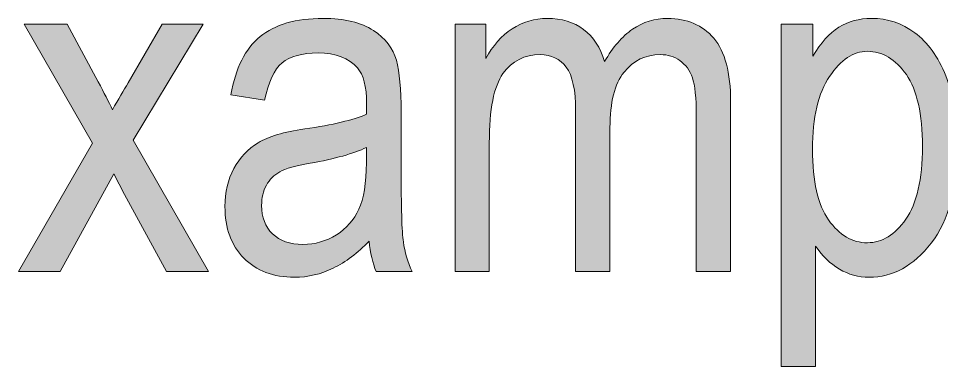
# Model space of a CAD drawing. Header units: inches. Extents: x 19 to 517, y 28 to 779.
# Drawn here: x 83.36 to 118.13, y 114.9 to 128.02 of the extents above; entities that cross this region are included whole.
import ezdxf

# ---------------------------------------------------------------- set-up
doc = ezdxf.new("R2010")
doc.units = ezdxf.units.IN
doc.header["$MEASUREMENT"] = 0
doc.layers.add('Layer 1', color=7, linetype='Continuous')

# ---------------------------------------------------------------- blocks, each defined once
blk = doc.blocks.new('block 253')
at = {"layer": 'Layer 1', "lineweight": 0}
blk.add_open_spline([(83.365, 118.476), (83.365, 118.476), (86.158, 123.322), (86.158, 123.322), (86.158, 123.322), (83.585, 127.81), (83.585, 127.81), (83.585, 127.81), (85.205, 127.81), (85.205, 127.81), (85.205, 127.81), (86.37, 125.626), (86.37, 125.626), (86.587, 125.222), (86.766, 124.872), (86.907, 124.577), (87.127, 124.969), (87.324, 125.308), (87.496, 125.593), (87.496, 125.593), (88.783, 127.81), (88.783, 127.81), (88.783, 127.81), (90.326, 127.81), (90.326, 127.81), (90.326, 127.81), (87.685, 123.427), (87.685, 123.427), (87.685, 123.427), (90.528, 118.476), (90.528, 118.476), (90.528, 118.476), (88.938, 118.476), (88.938, 118.476), (88.938, 118.476), (87.363, 121.381), (87.363, 121.381), (87.363, 121.381), (86.955, 122.163), (86.955, 122.163), (86.955, 122.163), (84.938, 118.476), (84.938, 118.476), (84.938, 118.476), (83.365, 118.476), (83.365, 118.476)], degree=3, knots=[0, 0, 0, 0, 1, 1, 1, 2, 2, 2, 3, 3, 3, 4, 4, 4, 5, 5, 5, 6, 6, 6, 7, 7, 7, 8, 8, 8, 9, 9, 9, 10, 10, 10, 11, 11, 11, 12, 12, 12, 13, 13, 13, 14, 14, 14, 15, 15, 15, 15], dxfattribs=at)
blk = doc.blocks.new('block 254')
at = {"layer": 'Layer 1', "true_color": 0x231f20}
h = blk.add_hatch(color=250, dxfattribs=at)
h.dxf.hatch_style = 2
edge = h.paths.add_edge_path()
edge.add_spline(control_points=[(83.365, 118.476), (83.365, 118.476), (86.158, 123.322), (86.158, 123.322), (86.158, 123.322), (83.585, 127.81), (83.585, 127.81), (83.585, 127.81), (85.205, 127.81), (85.205, 127.81), (85.205, 127.81), (86.37, 125.626), (86.37, 125.626), (86.587, 125.222), (86.766, 124.872), (86.907, 124.577), (87.127, 124.969), (87.324, 125.308), (87.496, 125.593), (87.496, 125.593), (88.783, 127.81), (88.783, 127.81), (88.783, 127.81), (90.326, 127.81), (90.326, 127.81), (90.326, 127.81), (87.685, 123.427), (87.685, 123.427), (87.685, 123.427), (90.528, 118.476), (90.528, 118.476), (90.528, 118.476), (88.938, 118.476), (88.938, 118.476), (88.938, 118.476), (87.363, 121.381), (87.363, 121.381), (87.363, 121.381), (86.955, 122.163), (86.955, 122.163), (86.955, 122.163), (84.938, 118.476), (84.938, 118.476), (84.938, 118.476), (83.365, 118.476), (83.365, 118.476)], knot_values=[0, 0, 0, 0, 1, 1, 1, 2, 2, 2, 3, 3, 3, 4, 4, 4, 5, 5, 5, 6, 6, 6, 7, 7, 7, 8, 8, 8, 9, 9, 9, 10, 10, 10, 11, 11, 11, 12, 12, 12, 13, 13, 13, 14, 14, 14, 15, 15, 15, 15], degree=3, periodic=1)
at = {"layer": 'Layer 1', "lineweight": 0}
blk.add_open_spline([(83.365, 118.476), (83.365, 118.476), (86.158, 123.322), (86.158, 123.322), (86.158, 123.322), (83.585, 127.81), (83.585, 127.81), (83.585, 127.81), (85.205, 127.81), (85.205, 127.81), (85.205, 127.81), (86.37, 125.626), (86.37, 125.626), (86.587, 125.222), (86.766, 124.872), (86.907, 124.577), (87.127, 124.969), (87.324, 125.308), (87.496, 125.593), (87.496, 125.593), (88.783, 127.81), (88.783, 127.81), (88.783, 127.81), (90.326, 127.81), (90.326, 127.81), (90.326, 127.81), (87.685, 123.427), (87.685, 123.427), (87.685, 123.427), (90.528, 118.476), (90.528, 118.476), (90.528, 118.476), (88.938, 118.476), (88.938, 118.476), (88.938, 118.476), (87.363, 121.381), (87.363, 121.381), (87.363, 121.381), (86.955, 122.163), (86.955, 122.163), (86.955, 122.163), (84.938, 118.476), (84.938, 118.476), (84.938, 118.476), (83.365, 118.476), (83.365, 118.476)], degree=3, knots=[0, 0, 0, 0, 1, 1, 1, 2, 2, 2, 3, 3, 3, 4, 4, 4, 5, 5, 5, 6, 6, 6, 7, 7, 7, 8, 8, 8, 9, 9, 9, 10, 10, 10, 11, 11, 11, 12, 12, 12, 13, 13, 13, 14, 14, 14, 15, 15, 15, 15], dxfattribs=at)
blk = doc.blocks.new('block 255')
at = {"layer": 'Layer 1', "lineweight": 0}
blk.add_open_spline([(96.575, 119.627), (96.141, 119.176), (95.69, 118.836), (95.221, 118.607), (94.753, 118.379), (94.266, 118.265), (93.762, 118.265), (92.965, 118.265), (92.33, 118.505), (91.855, 118.985), (91.381, 119.466), (91.143, 120.113), (91.143, 120.928), (91.143, 121.467), (91.255, 121.944), (91.477, 122.36), (91.7, 122.776), (92.005, 123.102), (92.391, 123.336), (92.778, 123.57), (93.364, 123.743), (94.149, 123.854), (95.204, 124.009), (95.977, 124.193), (96.469, 124.408), (96.469, 124.408), (96.478, 124.813), (96.478, 124.813), (96.478, 125.451), (96.364, 125.899), (96.135, 126.157), (95.813, 126.532), (95.318, 126.72), (94.65, 126.72), (94.047, 126.72), (93.595, 126.595), (93.297, 126.345), (92.998, 126.094), (92.778, 125.624), (92.637, 124.936), (92.637, 124.936), (91.363, 125.146), (91.363, 125.146), (91.545, 126.148), (91.912, 126.878), (92.466, 127.335), (93.02, 127.792), (93.812, 128.021), (94.843, 128.021), (95.646, 128.021), (96.276, 127.869), (96.733, 127.567), (97.19, 127.266), (97.479, 126.893), (97.599, 126.447), (97.719, 126.002), (97.779, 125.352), (97.779, 124.496), (97.779, 124.496), (97.779, 122.387), (97.779, 122.387), (97.779, 120.91), (97.807, 119.979), (97.862, 119.597), (97.918, 119.212), (98.028, 118.839), (98.192, 118.476), (98.192, 118.476), (96.839, 118.476), (96.839, 118.476), (96.704, 118.798), (96.616, 119.182), (96.575, 119.627)], degree=3, knots=[0, 0, 0, 0, 1, 1, 1, 2, 2, 2, 3, 3, 3, 4, 4, 4, 5, 5, 5, 6, 6, 6, 7, 7, 7, 8, 8, 8, 9, 9, 9, 10, 10, 10, 11, 11, 11, 12, 12, 12, 13, 13, 13, 14, 14, 14, 15, 15, 15, 16, 16, 16, 17, 17, 17, 18, 18, 18, 19, 19, 19, 20, 20, 20, 21, 21, 21, 22, 22, 22, 23, 23, 23, 24, 24, 24, 24], dxfattribs=at)
blk = doc.blocks.new('block 256')
at = {"layer": 'Layer 1', "lineweight": 0}
blk.add_open_spline([(96.469, 123.16), (95.995, 122.926), (95.289, 122.727), (94.351, 122.563), (93.806, 122.469), (93.425, 122.361), (93.209, 122.241), (92.992, 122.121), (92.823, 121.952), (92.703, 121.731), (92.583, 121.513), (92.523, 121.259), (92.523, 120.972), (92.523, 120.526), (92.661, 120.17), (92.936, 119.903), (93.212, 119.637), (93.592, 119.504), (94.079, 119.504), (94.542, 119.504), (94.962, 119.624), (95.34, 119.864), (95.718, 120.104), (96.001, 120.425), (96.188, 120.827), (96.376, 121.228), (96.469, 121.813), (96.469, 122.58), (96.469, 122.58), (96.469, 123.16), (96.469, 123.16)], degree=3, knots=[0, 0, 0, 0, 1, 1, 1, 2, 2, 2, 3, 3, 3, 4, 4, 4, 5, 5, 5, 6, 6, 6, 7, 7, 7, 8, 8, 8, 9, 9, 9, 10, 10, 10, 10], dxfattribs=at)
blk = doc.blocks.new('block 257')
at = {"layer": 'Layer 1', "true_color": 0x231f20}
h = blk.add_hatch(color=250, dxfattribs=at)
h.dxf.hatch_style = 2
edge = h.paths.add_edge_path()
edge.add_spline(control_points=[(96.575, 119.627), (96.141, 119.176), (95.69, 118.836), (95.221, 118.607), (94.753, 118.379), (94.266, 118.265), (93.762, 118.265), (92.965, 118.265), (92.33, 118.505), (91.855, 118.985), (91.381, 119.466), (91.143, 120.113), (91.143, 120.928), (91.143, 121.467), (91.255, 121.944), (91.477, 122.36), (91.7, 122.776), (92.005, 123.102), (92.391, 123.336), (92.778, 123.57), (93.364, 123.743), (94.149, 123.854), (95.204, 124.009), (95.977, 124.193), (96.469, 124.408), (96.469, 124.408), (96.478, 124.813), (96.478, 124.813), (96.478, 125.451), (96.364, 125.899), (96.135, 126.157), (95.813, 126.532), (95.318, 126.72), (94.65, 126.72), (94.047, 126.72), (93.595, 126.595), (93.297, 126.345), (92.998, 126.094), (92.778, 125.624), (92.637, 124.936), (92.637, 124.936), (91.363, 125.146), (91.363, 125.146), (91.545, 126.148), (91.912, 126.878), (92.466, 127.335), (93.02, 127.792), (93.812, 128.021), (94.843, 128.021), (95.646, 128.021), (96.276, 127.869), (96.733, 127.567), (97.19, 127.266), (97.479, 126.893), (97.599, 126.447), (97.719, 126.002), (97.779, 125.352), (97.779, 124.496), (97.779, 124.496), (97.779, 122.387), (97.779, 122.387), (97.779, 120.91), (97.807, 119.979), (97.862, 119.597), (97.918, 119.212), (98.028, 118.839), (98.192, 118.476), (98.192, 118.476), (96.839, 118.476), (96.839, 118.476), (96.704, 118.798), (96.616, 119.182), (96.575, 119.627)], knot_values=[0, 0, 0, 0, 1, 1, 1, 2, 2, 2, 3, 3, 3, 4, 4, 4, 5, 5, 5, 6, 6, 6, 7, 7, 7, 8, 8, 8, 9, 9, 9, 10, 10, 10, 11, 11, 11, 12, 12, 12, 13, 13, 13, 14, 14, 14, 15, 15, 15, 16, 16, 16, 17, 17, 17, 18, 18, 18, 19, 19, 19, 20, 20, 20, 21, 21, 21, 22, 22, 22, 23, 23, 23, 24, 24, 24, 24], degree=3, periodic=1)
edge = h.paths.add_edge_path()
edge.add_spline(control_points=[(96.469, 123.16), (95.995, 122.926), (95.289, 122.727), (94.351, 122.563), (93.806, 122.469), (93.425, 122.361), (93.209, 122.241), (92.992, 122.121), (92.823, 121.952), (92.703, 121.731), (92.583, 121.513), (92.523, 121.259), (92.523, 120.972), (92.523, 120.526), (92.661, 120.17), (92.936, 119.903), (93.212, 119.637), (93.592, 119.504), (94.079, 119.504), (94.542, 119.504), (94.962, 119.624), (95.34, 119.864), (95.718, 120.104), (96.001, 120.425), (96.188, 120.827), (96.376, 121.228), (96.469, 121.813), (96.469, 122.58), (96.469, 122.58), (96.469, 123.16), (96.469, 123.16)], knot_values=[0, 0, 0, 0, 1, 1, 1, 2, 2, 2, 3, 3, 3, 4, 4, 4, 5, 5, 5, 6, 6, 6, 7, 7, 7, 8, 8, 8, 9, 9, 9, 10, 10, 10, 10], degree=3, periodic=1)
at = {"layer": 'Layer 1', "lineweight": 0}
for points, knots in [([(96.575, 119.627), (96.141, 119.176), (95.69, 118.836), (95.221, 118.607), (94.753, 118.379), (94.266, 118.265), (93.762, 118.265), (92.965, 118.265), (92.33, 118.505), (91.855, 118.985), (91.381, 119.466), (91.143, 120.113), (91.143, 120.928), (91.143, 121.467), (91.255, 121.944), (91.477, 122.36), (91.7, 122.776), (92.005, 123.102), (92.391, 123.336), (92.778, 123.57), (93.364, 123.743), (94.149, 123.854), (95.204, 124.009), (95.977, 124.193), (96.469, 124.408), (96.469, 124.408), (96.478, 124.813), (96.478, 124.813), (96.478, 125.451), (96.364, 125.899), (96.135, 126.157), (95.813, 126.532), (95.318, 126.72), (94.65, 126.72), (94.047, 126.72), (93.595, 126.595), (93.297, 126.345), (92.998, 126.094), (92.778, 125.624), (92.637, 124.936), (92.637, 124.936), (91.363, 125.146), (91.363, 125.146), (91.545, 126.148), (91.912, 126.878), (92.466, 127.335), (93.02, 127.792), (93.812, 128.021), (94.843, 128.021), (95.646, 128.021), (96.276, 127.869), (96.733, 127.567), (97.19, 127.266), (97.479, 126.893), (97.599, 126.447), (97.719, 126.002), (97.779, 125.352), (97.779, 124.496), (97.779, 124.496), (97.779, 122.387), (97.779, 122.387), (97.779, 120.91), (97.807, 119.979), (97.862, 119.597), (97.918, 119.212), (98.028, 118.839), (98.192, 118.476), (98.192, 118.476), (96.839, 118.476), (96.839, 118.476), (96.704, 118.798), (96.616, 119.182), (96.575, 119.627)], [0, 0, 0, 0, 1, 1, 1, 2, 2, 2, 3, 3, 3, 4, 4, 4, 5, 5, 5, 6, 6, 6, 7, 7, 7, 8, 8, 8, 9, 9, 9, 10, 10, 10, 11, 11, 11, 12, 12, 12, 13, 13, 13, 14, 14, 14, 15, 15, 15, 16, 16, 16, 17, 17, 17, 18, 18, 18, 19, 19, 19, 20, 20, 20, 21, 21, 21, 22, 22, 22, 23, 23, 23, 24, 24, 24, 24]), ([(96.469, 123.16), (95.995, 122.926), (95.289, 122.727), (94.351, 122.563), (93.806, 122.469), (93.425, 122.361), (93.209, 122.241), (92.992, 122.121), (92.823, 121.952), (92.703, 121.731), (92.583, 121.513), (92.523, 121.259), (92.523, 120.972), (92.523, 120.526), (92.661, 120.17), (92.936, 119.903), (93.212, 119.637), (93.592, 119.504), (94.079, 119.504), (94.542, 119.504), (94.962, 119.624), (95.34, 119.864), (95.718, 120.104), (96.001, 120.425), (96.188, 120.827), (96.376, 121.228), (96.469, 121.813), (96.469, 122.58), (96.469, 122.58), (96.469, 123.16), (96.469, 123.16)], [0, 0, 0, 0, 1, 1, 1, 2, 2, 2, 3, 3, 3, 4, 4, 4, 5, 5, 5, 6, 6, 6, 7, 7, 7, 8, 8, 8, 9, 9, 9, 10, 10, 10, 10])]:
    blk.add_open_spline(points, degree=3, knots=knots, dxfattribs=at)
blk = doc.blocks.new('block 258')
at = {"layer": 'Layer 1', "lineweight": 0}
blk.add_open_spline([(99.809, 118.476), (99.809, 118.476), (99.809, 127.81), (99.809, 127.81), (99.809, 127.81), (100.969, 127.81), (100.969, 127.81), (100.969, 127.81), (100.969, 126.509), (100.969, 126.509), (101.227, 126.992), (101.557, 127.365), (101.961, 127.627), (102.364, 127.89), (102.806, 128.021), (103.286, 128.021), (103.824, 128.021), (104.279, 127.882), (104.65, 127.605), (105.022, 127.328), (105.286, 126.925), (105.444, 126.395), (105.75, 126.937), (106.101, 127.343), (106.498, 127.614), (106.895, 127.885), (107.335, 128.021), (107.817, 128.021), (108.551, 128.021), (109.131, 127.771), (109.554, 127.273), (109.977, 126.775), (110.189, 125.979), (110.189, 124.883), (110.189, 124.883), (110.189, 118.476), (110.189, 118.476), (110.189, 118.476), (108.897, 118.476), (108.897, 118.476), (108.897, 118.476), (108.897, 124.361), (108.897, 124.361), (108.897, 125.03), (108.848, 125.504), (108.751, 125.783), (108.654, 126.062), (108.497, 126.276), (108.278, 126.43), (108.061, 126.582), (107.816, 126.658), (107.545, 126.658), (106.985, 126.658), (106.529, 126.437), (106.175, 125.994), (105.822, 125.551), (105.645, 124.854), (105.645, 123.904), (105.645, 123.904), (105.645, 118.476), (105.645, 118.476), (105.645, 118.476), (104.353, 118.476), (104.353, 118.476), (104.353, 118.476), (104.353, 124.547), (104.353, 124.547), (104.353, 125.32), (104.235, 125.866), (103.997, 126.183), (103.76, 126.5), (103.433, 126.658), (103.017, 126.658), (102.425, 126.658), (101.958, 126.419), (101.615, 125.941), (101.273, 125.463), (101.101, 124.591), (101.101, 123.323), (101.101, 123.323), (101.101, 118.476), (101.101, 118.476), (101.101, 118.476), (99.809, 118.476), (99.809, 118.476)], degree=3, knots=[0, 0, 0, 0, 1, 1, 1, 2, 2, 2, 3, 3, 3, 4, 4, 4, 5, 5, 5, 6, 6, 6, 7, 7, 7, 8, 8, 8, 9, 9, 9, 10, 10, 10, 11, 11, 11, 12, 12, 12, 13, 13, 13, 14, 14, 14, 15, 15, 15, 16, 16, 16, 17, 17, 17, 18, 18, 18, 19, 19, 19, 20, 20, 20, 21, 21, 21, 22, 22, 22, 23, 23, 23, 24, 24, 24, 25, 25, 25, 26, 26, 26, 27, 27, 27, 28, 28, 28, 28], dxfattribs=at)
blk = doc.blocks.new('block 259')
at = {"layer": 'Layer 1', "true_color": 0x231f20}
h = blk.add_hatch(color=250, dxfattribs=at)
h.dxf.hatch_style = 2
edge = h.paths.add_edge_path()
edge.add_spline(control_points=[(99.809, 118.476), (99.809, 118.476), (99.809, 127.81), (99.809, 127.81), (99.809, 127.81), (100.969, 127.81), (100.969, 127.81), (100.969, 127.81), (100.969, 126.509), (100.969, 126.509), (101.227, 126.992), (101.557, 127.365), (101.961, 127.627), (102.364, 127.89), (102.806, 128.021), (103.286, 128.021), (103.824, 128.021), (104.279, 127.882), (104.65, 127.605), (105.022, 127.328), (105.286, 126.925), (105.444, 126.395), (105.75, 126.937), (106.101, 127.343), (106.498, 127.614), (106.895, 127.885), (107.335, 128.021), (107.817, 128.021), (108.551, 128.021), (109.131, 127.771), (109.554, 127.273), (109.977, 126.775), (110.189, 125.979), (110.189, 124.883), (110.189, 124.883), (110.189, 118.476), (110.189, 118.476), (110.189, 118.476), (108.897, 118.476), (108.897, 118.476), (108.897, 118.476), (108.897, 124.361), (108.897, 124.361), (108.897, 125.03), (108.848, 125.504), (108.751, 125.783), (108.654, 126.062), (108.497, 126.276), (108.278, 126.43), (108.061, 126.582), (107.816, 126.658), (107.545, 126.658), (106.985, 126.658), (106.529, 126.437), (106.175, 125.994), (105.822, 125.551), (105.645, 124.854), (105.645, 123.904), (105.645, 123.904), (105.645, 118.476), (105.645, 118.476), (105.645, 118.476), (104.353, 118.476), (104.353, 118.476), (104.353, 118.476), (104.353, 124.547), (104.353, 124.547), (104.353, 125.32), (104.235, 125.866), (103.997, 126.183), (103.76, 126.5), (103.433, 126.658), (103.017, 126.658), (102.425, 126.658), (101.958, 126.419), (101.615, 125.941), (101.273, 125.463), (101.101, 124.591), (101.101, 123.323), (101.101, 123.323), (101.101, 118.476), (101.101, 118.476), (101.101, 118.476), (99.809, 118.476), (99.809, 118.476)], knot_values=[0, 0, 0, 0, 1, 1, 1, 2, 2, 2, 3, 3, 3, 4, 4, 4, 5, 5, 5, 6, 6, 6, 7, 7, 7, 8, 8, 8, 9, 9, 9, 10, 10, 10, 11, 11, 11, 12, 12, 12, 13, 13, 13, 14, 14, 14, 15, 15, 15, 16, 16, 16, 17, 17, 17, 18, 18, 18, 19, 19, 19, 20, 20, 20, 21, 21, 21, 22, 22, 22, 23, 23, 23, 24, 24, 24, 25, 25, 25, 26, 26, 26, 27, 27, 27, 28, 28, 28, 28], degree=3, periodic=1)
at = {"layer": 'Layer 1', "lineweight": 0}
blk.add_open_spline([(99.809, 118.476), (99.809, 118.476), (99.809, 127.81), (99.809, 127.81), (99.809, 127.81), (100.969, 127.81), (100.969, 127.81), (100.969, 127.81), (100.969, 126.509), (100.969, 126.509), (101.227, 126.992), (101.557, 127.365), (101.961, 127.627), (102.364, 127.89), (102.806, 128.021), (103.286, 128.021), (103.824, 128.021), (104.279, 127.882), (104.65, 127.605), (105.022, 127.328), (105.286, 126.925), (105.444, 126.395), (105.75, 126.937), (106.101, 127.343), (106.498, 127.614), (106.895, 127.885), (107.335, 128.021), (107.817, 128.021), (108.551, 128.021), (109.131, 127.771), (109.554, 127.273), (109.977, 126.775), (110.189, 125.979), (110.189, 124.883), (110.189, 124.883), (110.189, 118.476), (110.189, 118.476), (110.189, 118.476), (108.897, 118.476), (108.897, 118.476), (108.897, 118.476), (108.897, 124.361), (108.897, 124.361), (108.897, 125.03), (108.848, 125.504), (108.751, 125.783), (108.654, 126.062), (108.497, 126.276), (108.278, 126.43), (108.061, 126.582), (107.816, 126.658), (107.545, 126.658), (106.985, 126.658), (106.529, 126.437), (106.175, 125.994), (105.822, 125.551), (105.645, 124.854), (105.645, 123.904), (105.645, 123.904), (105.645, 118.476), (105.645, 118.476), (105.645, 118.476), (104.353, 118.476), (104.353, 118.476), (104.353, 118.476), (104.353, 124.547), (104.353, 124.547), (104.353, 125.32), (104.235, 125.866), (103.997, 126.183), (103.76, 126.5), (103.433, 126.658), (103.017, 126.658), (102.425, 126.658), (101.958, 126.419), (101.615, 125.941), (101.273, 125.463), (101.101, 124.591), (101.101, 123.323), (101.101, 123.323), (101.101, 118.476), (101.101, 118.476), (101.101, 118.476), (99.809, 118.476), (99.809, 118.476)], degree=3, knots=[0, 0, 0, 0, 1, 1, 1, 2, 2, 2, 3, 3, 3, 4, 4, 4, 5, 5, 5, 6, 6, 6, 7, 7, 7, 8, 8, 8, 9, 9, 9, 10, 10, 10, 11, 11, 11, 12, 12, 12, 13, 13, 13, 14, 14, 14, 15, 15, 15, 16, 16, 16, 17, 17, 17, 18, 18, 18, 19, 19, 19, 20, 20, 20, 21, 21, 21, 22, 22, 22, 23, 23, 23, 24, 24, 24, 25, 25, 25, 26, 26, 26, 27, 27, 27, 28, 28, 28, 28], dxfattribs=at)
blk = doc.blocks.new('block 260')
at = {"layer": 'Layer 1', "lineweight": 0}
blk.add_open_spline([(112.096, 114.898), (112.096, 114.898), (112.096, 127.81), (112.096, 127.81), (112.096, 127.81), (113.292, 127.81), (113.292, 127.81), (113.292, 127.81), (113.292, 126.597), (113.292, 126.597), (113.584, 127.101), (113.909, 127.464), (114.266, 127.687), (114.622, 127.909), (115.032, 128.021), (115.494, 128.021), (116.097, 128.021), (116.641, 127.842), (117.126, 127.484), (117.612, 127.127), (118.002, 126.583), (118.298, 125.854), (118.593, 125.124), (118.741, 124.247), (118.741, 123.222), (118.741, 121.634), (118.408, 120.41), (117.743, 119.552), (117.078, 118.693), (116.298, 118.265), (115.401, 118.265), (115.003, 118.265), (114.631, 118.367), (114.285, 118.572), (113.939, 118.777), (113.64, 119.067), (113.388, 119.442), (113.388, 119.442), (113.388, 114.898), (113.388, 114.898), (113.388, 114.898), (112.096, 114.898), (112.096, 114.898)], degree=3, knots=[0, 0, 0, 0, 1, 1, 1, 2, 2, 2, 3, 3, 3, 4, 4, 4, 5, 5, 5, 6, 6, 6, 7, 7, 7, 8, 8, 8, 9, 9, 9, 10, 10, 10, 11, 11, 11, 12, 12, 12, 13, 13, 13, 14, 14, 14, 14], dxfattribs=at)
blk = doc.blocks.new('block 261')
at = {"layer": 'Layer 1', "lineweight": 0}
blk.add_open_spline([(113.276, 123.09), (113.276, 121.883), (113.477, 120.993), (113.881, 120.423), (114.284, 119.851), (114.772, 119.565), (115.345, 119.565), (115.894, 119.565), (116.376, 119.861), (116.791, 120.453), (117.206, 121.045), (117.414, 121.959), (117.414, 123.195), (117.414, 124.414), (117.212, 125.316), (116.809, 125.902), (116.405, 126.488), (115.915, 126.781), (115.336, 126.781), (114.816, 126.781), (114.342, 126.466), (113.916, 125.837), (113.489, 125.206), (113.276, 124.291), (113.276, 123.09)], degree=3, knots=[0, 0, 0, 0, 1, 1, 1, 2, 2, 2, 3, 3, 3, 4, 4, 4, 5, 5, 5, 6, 6, 6, 7, 7, 7, 8, 8, 8, 8], dxfattribs=at)
blk = doc.blocks.new('block 262')
at = {"layer": 'Layer 1', "true_color": 0x231f20}
h = blk.add_hatch(color=250, dxfattribs=at)
h.dxf.hatch_style = 2
edge = h.paths.add_edge_path()
edge.add_spline(control_points=[(112.096, 114.898), (112.096, 114.898), (112.096, 127.81), (112.096, 127.81), (112.096, 127.81), (113.292, 127.81), (113.292, 127.81), (113.292, 127.81), (113.292, 126.597), (113.292, 126.597), (113.584, 127.101), (113.909, 127.464), (114.266, 127.687), (114.622, 127.909), (115.032, 128.021), (115.494, 128.021), (116.097, 128.021), (116.641, 127.842), (117.126, 127.484), (117.612, 127.127), (118.002, 126.583), (118.298, 125.854), (118.593, 125.124), (118.741, 124.247), (118.741, 123.222), (118.741, 121.634), (118.408, 120.41), (117.743, 119.552), (117.078, 118.693), (116.298, 118.265), (115.401, 118.265), (115.003, 118.265), (114.631, 118.367), (114.285, 118.572), (113.939, 118.777), (113.64, 119.067), (113.388, 119.442), (113.388, 119.442), (113.388, 114.898), (113.388, 114.898), (113.388, 114.898), (112.096, 114.898), (112.096, 114.898)], knot_values=[0, 0, 0, 0, 1, 1, 1, 2, 2, 2, 3, 3, 3, 4, 4, 4, 5, 5, 5, 6, 6, 6, 7, 7, 7, 8, 8, 8, 9, 9, 9, 10, 10, 10, 11, 11, 11, 12, 12, 12, 13, 13, 13, 14, 14, 14, 14], degree=3, periodic=1)
edge = h.paths.add_edge_path()
edge.add_spline(control_points=[(113.276, 123.09), (113.276, 121.883), (113.477, 120.993), (113.881, 120.423), (114.284, 119.851), (114.772, 119.565), (115.345, 119.565), (115.894, 119.565), (116.376, 119.861), (116.791, 120.453), (117.206, 121.045), (117.414, 121.959), (117.414, 123.195), (117.414, 124.414), (117.212, 125.316), (116.809, 125.902), (116.405, 126.488), (115.915, 126.781), (115.336, 126.781), (114.816, 126.781), (114.342, 126.466), (113.916, 125.837), (113.489, 125.206), (113.276, 124.291), (113.276, 123.09)], knot_values=[0, 0, 0, 0, 1, 1, 1, 2, 2, 2, 3, 3, 3, 4, 4, 4, 5, 5, 5, 6, 6, 6, 7, 7, 7, 8, 8, 8, 8], degree=3, periodic=1)
at = {"layer": 'Layer 1', "lineweight": 0}
for points, knots in [([(112.096, 114.898), (112.096, 114.898), (112.096, 127.81), (112.096, 127.81), (112.096, 127.81), (113.292, 127.81), (113.292, 127.81), (113.292, 127.81), (113.292, 126.597), (113.292, 126.597), (113.584, 127.101), (113.909, 127.464), (114.266, 127.687), (114.622, 127.909), (115.032, 128.021), (115.494, 128.021), (116.097, 128.021), (116.641, 127.842), (117.126, 127.484), (117.612, 127.127), (118.002, 126.583), (118.298, 125.854), (118.593, 125.124), (118.741, 124.247), (118.741, 123.222), (118.741, 121.634), (118.408, 120.41), (117.743, 119.552), (117.078, 118.693), (116.298, 118.265), (115.401, 118.265), (115.003, 118.265), (114.631, 118.367), (114.285, 118.572), (113.939, 118.777), (113.64, 119.067), (113.388, 119.442), (113.388, 119.442), (113.388, 114.898), (113.388, 114.898), (113.388, 114.898), (112.096, 114.898), (112.096, 114.898)], [0, 0, 0, 0, 1, 1, 1, 2, 2, 2, 3, 3, 3, 4, 4, 4, 5, 5, 5, 6, 6, 6, 7, 7, 7, 8, 8, 8, 9, 9, 9, 10, 10, 10, 11, 11, 11, 12, 12, 12, 13, 13, 13, 14, 14, 14, 14]), ([(113.276, 123.09), (113.276, 121.883), (113.477, 120.993), (113.881, 120.423), (114.284, 119.851), (114.772, 119.565), (115.345, 119.565), (115.894, 119.565), (116.376, 119.861), (116.791, 120.453), (117.206, 121.045), (117.414, 121.959), (117.414, 123.195), (117.414, 124.414), (117.212, 125.316), (116.809, 125.902), (116.405, 126.488), (115.915, 126.781), (115.336, 126.781), (114.816, 126.781), (114.342, 126.466), (113.916, 125.837), (113.489, 125.206), (113.276, 124.291), (113.276, 123.09)], [0, 0, 0, 0, 1, 1, 1, 2, 2, 2, 3, 3, 3, 4, 4, 4, 5, 5, 5, 6, 6, 6, 7, 7, 7, 8, 8, 8, 8])]:
    blk.add_open_spline(points, degree=3, knots=knots, dxfattribs=at)

msp = doc.modelspace()

# ---------------------------------------------------------------- block references
at = {"layer": 'Layer 1'}
for name in ['block 255', 'block 257', 'block 258', 'block 259', 'block 260', 'block 262', 'block 253', 'block 254', 'block 261', 'block 256']:
    msp.add_blockref(name, (0, 0), dxfattribs=at)

doc.saveas('drawing.dxf')
